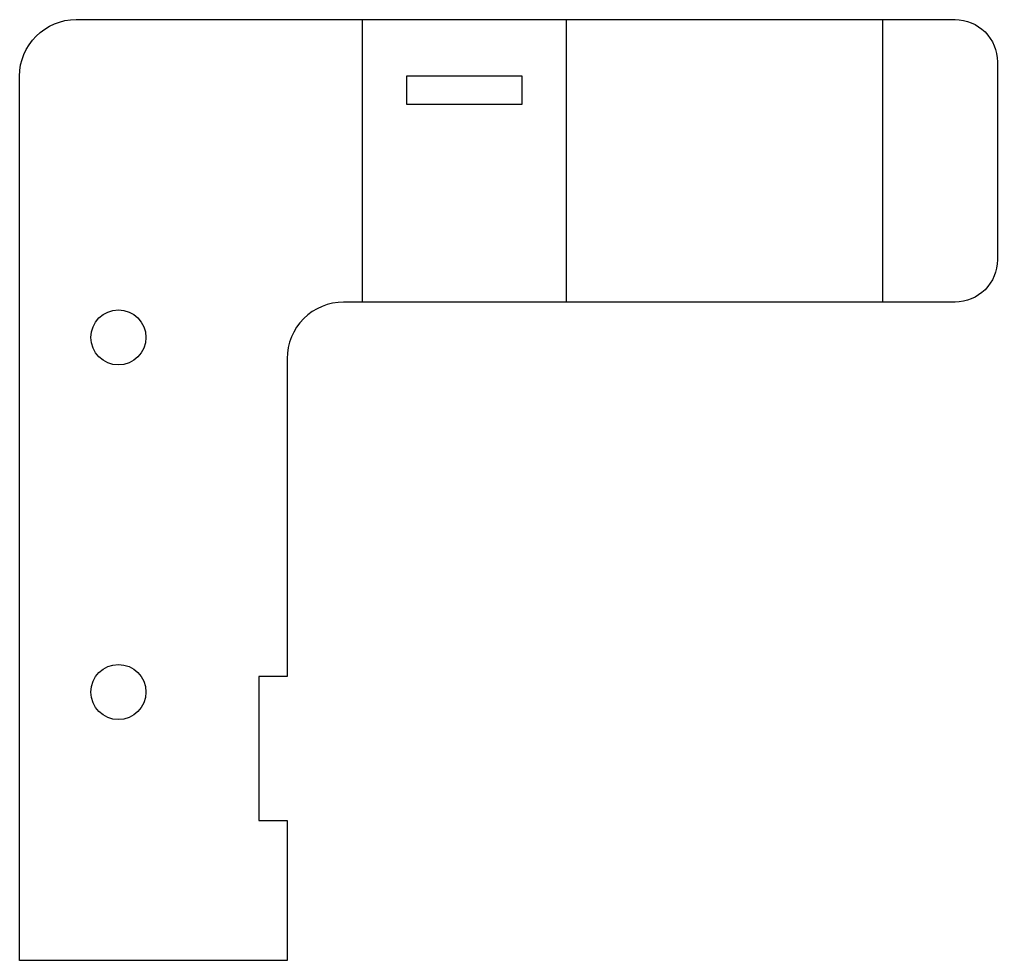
# Model space of a CAD drawing. Extents: x -7.5 to 61.7, y -33.3 to 33.3.
import ezdxf

# ---------------------------------------------------------------- set-up
doc = ezdxf.new("R2010")
doc.units = 0

msp = doc.modelspace()

# ---------------------------------------------------------------- linework, layer by layer
at = {"layer": '1'}
msp.add_lwpolyline([(61.737, 30.3), (61.737, 16.3, -0.414214), (58.737, 13.3), (15.454, 13.3, 0.414214), (11.454, 9.3), (11.454, -13.2), (9.454, -13.2), (9.454, -23.4), (11.454, -23.4), (11.454, -33.3), (-7.487, -33.3), (-7.487, 29.3, -0.414214), (-3.487, 33.3), (58.737, 33.3, -0.414214)], format="xyb", close=True, dxfattribs=at)
msp.add_lwpolyline([(28.1, 29.3), (19.9, 29.3), (19.9, 27.3), (28.1, 27.3)], close=True, dxfattribs=at)
for centre in [(-0.487, 10.8), (-0.487, -14.3)]:
    msp.add_circle(centre, 1.95, dxfattribs=at)
at = {"layer": '2'}
for p, q in [((16.777, 33.3), (16.777, 13.3)), ((31.223, 13.3), (31.223, 33.3)), ((53.612, 33.3), (53.612, 13.3))]:
    msp.add_line(p, q, dxfattribs=at)

doc.saveas('drawing.dxf')
